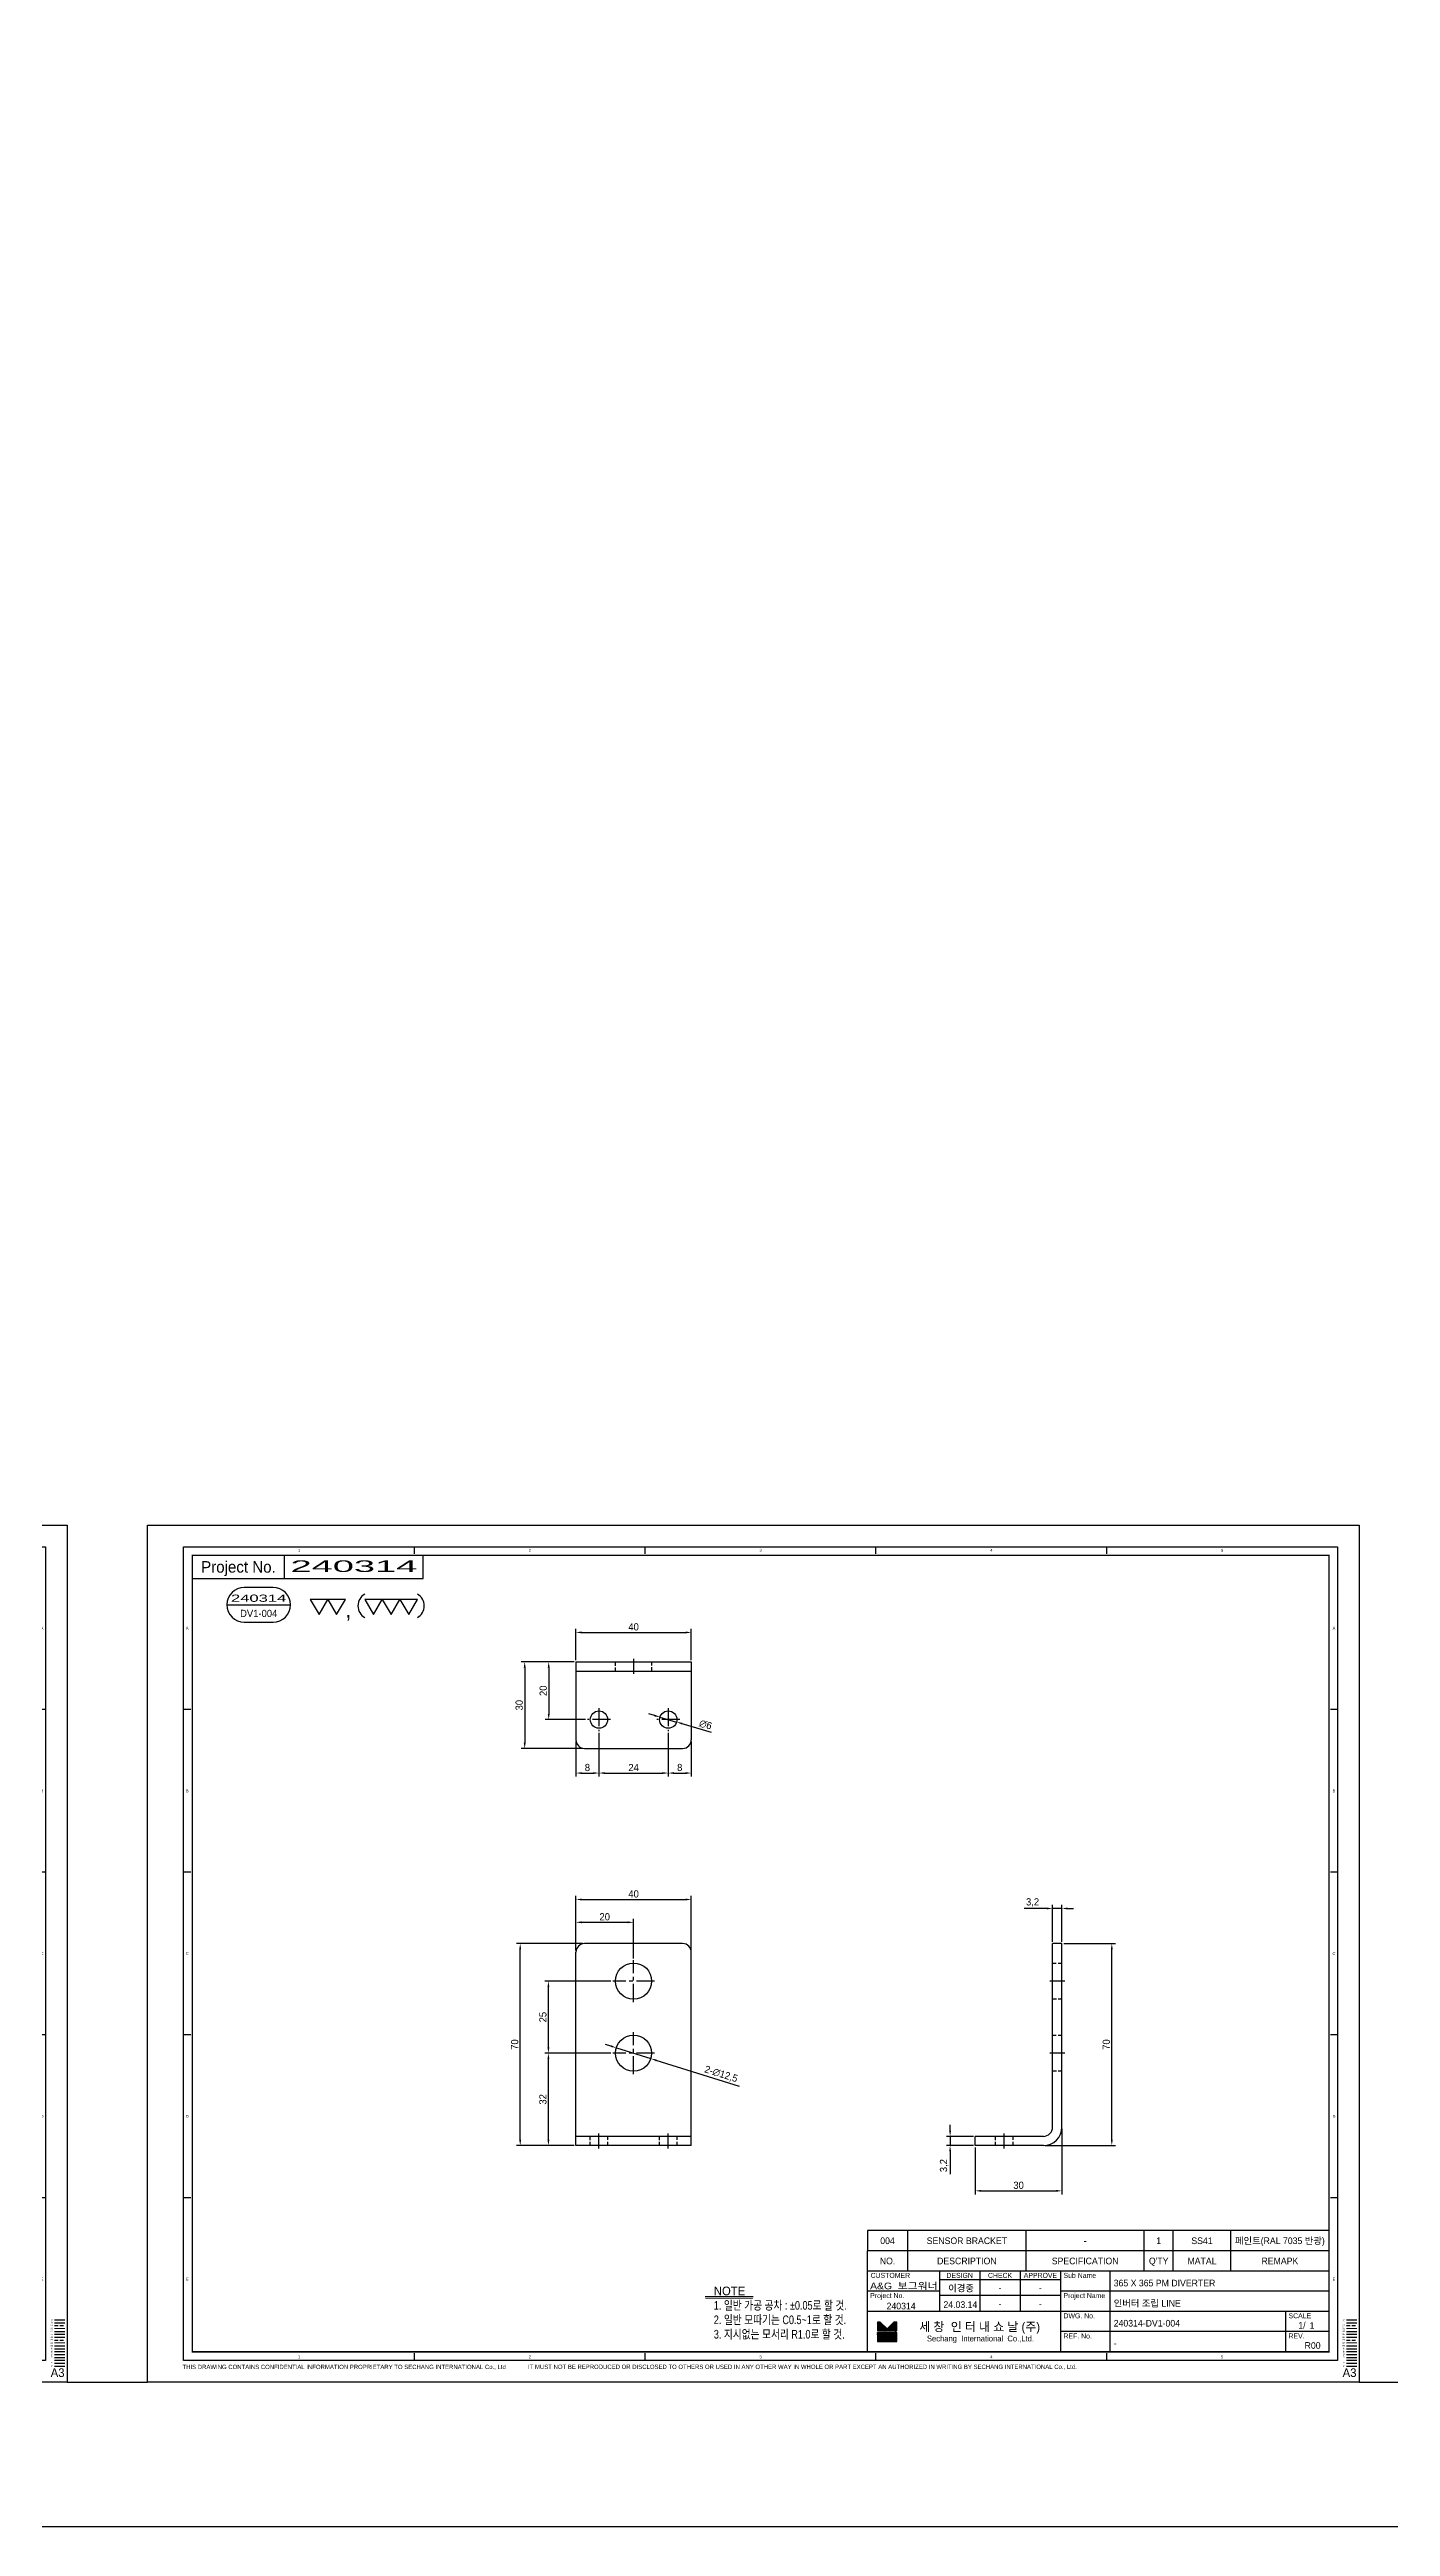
# Model space of a CAD drawing. Header units: inches. Extents: x 0 to 77285, y -118 to 40065.
# Drawn here: x 72812 to 73277, y 24867 to 25726 of the extents above; entities that cross this region are included whole.
import ezdxf
from ezdxf.enums import TextEntityAlignment as Align

# ---------------------------------------------------------------- set-up
doc = ezdxf.new("R2010")
doc.units = ezdxf.units.IN
doc.header["$LTSCALE"] = 5
doc.header["$MEASUREMENT"] = 0
for name, pattern in [('CENTER', [2, 1.25, -0.25, 0.25, -0.25]), ('HIDDEN', [0.375, 0.25, -0.125]), ('PHANTOM', [2.5, 1.25, -0.25, 0.25, -0.25, 0.25, -0.25])]:
    doc.linetypes.add(name, pattern=pattern)
for name, color, linetype in [('11', 1, 'CENTER'), ('22', 2, 'HIDDEN'), ('44', 4, 'Continuous'), ('55', 5, 'Continuous'), ('66', 6, 'PHANTOM'), ('77', 40, 'HIDDEN'), ('99', 181, 'Continuous'), ('A', 8, 'Continuous'), ('B', 123, 'Continuous'), ('D', 3, 'Continuous'), ('G', 231, 'Continuous'), ('T', 3, 'Continuous'), ('VV', 1, 'Continuous'), ('Y', 60, 'Continuous')]:
    doc.layers.add(name, color=color, linetype=linetype)
doc.layers.add('33', color=3, linetype='PHANTOM', lineweight=9)
doc.layers.add('88', color=35, linetype='Continuous', lineweight=5)
doc.styles.add('SCI', font='')
doc.styles.get('SCI').set_extended_font_data('Gulim')
doc.dimstyles.new('SCH', dxfattribs={"dimtxt": 2.5, "dimasz": 2, "dimexe": 1.25, "dimexo": 0.625, "dimtad": 1, "dimdec": 8, "dimtxsty": 'SCI', "dimcen": 2.5, "dimclrd": 4, "dimclre": 4, "dimclrt": 7, "dimadec": 8, "dimazin": 2, "dimtfac": 1, "dimtdec": 8, "dimtmove": 0, "dimatfit": 3, "dimfxl": 1, "dimarcsym": 0})

# ---------------------------------------------------------------- blocks, each defined once
blk = doc.blocks.new('A$C4cbbdcd7')
for p, q in [((0, -20), (0, 20)), ((0, 20), (27, 20, 0)), ((3.2, -20), (3.2, 20)), ((30, -17, 0), (30, 17, 0)), ((0, -20), (27, -20, 0))]:
    blk.add_line(p, q)
for centre in [(20, 12, 0), (20, -12, 0)]:
    blk.add_circle(centre, 3)
for centre, start, end in [((27, 17), 0, 90), ((27, -17), 270, 0)]:
    blk.add_arc(centre, 3, start, end)
at = {"layer": '11'}
for p, q in [((16, 12, 0), (24, 12, 0)), ((20, 16, 0), (20, 8, 0)), ((-1, 0), (4.2, 0)), ((20, -8, 0), (20, -16, 0)), ((16, -12, 0), (24, -12, 0))]:
    blk.add_line(p, q, dxfattribs=at)
at = {"layer": '22'}
for p, q in [((0, 6.25), (3.2, 6.25)), ((3.2, -6.25), (0, -6.25))]:
    blk.add_line(p, q, dxfattribs=at)
blk = doc.blocks.new('A$C4762031a')
for p, q in [((-20, 0), (20, 0)), ((-20, 0), (-20, -67)), ((20, 0), (20, -67)), ((-20, -3.2), (20, -3.2)), ((-17, -70), (17, -70))]:
    blk.add_line(p, q)
for centre in [(0, -32), (0, -57)]:
    blk.add_circle(centre, 6.25)
for centre, start, end in [((-17, -67), 180, 270), ((17, -67), 270, 0)]:
    blk.add_arc(centre, 3, start, end)
at = {"layer": '11'}
for p, q in [((-12, 1), (-12, -4.2)), ((12, 1), (12, -4.2)), ((0, -24.75), (0, -39.25)), ((-7.25, -32), (7.25, -32)), ((0, -49.75), (0, -64.25)), ((-7.25, -57), (7.25, -57))]:
    blk.add_line(p, q, dxfattribs=at)
at = {"layer": '22'}
for p, q in [((-15, -3.2), (-15, 0)), ((-9, 0), (-9, -3.2)), ((9, -3.2), (9, 0)), ((15, 0), (15, -3.2))]:
    blk.add_line(p, q, dxfattribs=at)
blk = doc.blocks.new('J2')
for p, q in [((0, 2.25), (-2.6, 2.25)), ((-2.6, 2.25), (-1.3, 0)), ((-1.3, 0), (0, 2.25)), ((2.6, 2.25), (0, 2.25)), ((0, 2.25), (1.3, 0)), ((1.3, 0), (2.6, 2.25))]:
    blk.add_line(p, q)
blk = doc.blocks.new('J3')
for p, q in [((-3.9, 2.25), (-2.6, 0)), ((-1.3, 2.25), (-3.9, 2.25)), ((-2.6, 0), (-1.3, 2.25)), ((-1.3, 2.25), (0, 0)), ((1.3, 2.25), (-1.3, 2.25)), ((0, 0), (1.3, 2.25)), ((1.3, 2.25), (2.6, 0)), ((3.9, 2.25), (1.3, 2.25)), ((2.6, 0), (3.9, 2.25))]:
    blk.add_line(p, q)
blk = doc.blocks.new('A$C645fd8c3')
at = {"linetype": 'Continuous'}
h = blk.add_hatch(dxfattribs=at)
h.set_pattern_fill('ANSI31', color=5, scale=0.563055, style=0)
h.set_pattern_definition([(45, (-482.600826, -378.99261), (-0.04976753, 0.04976753), [])])
h.paths.add_polyline_path([(259.73, -279.27), (259.73, -276.17), (258.74, -276.17), (256.35, -278.56), (253.96, -276.17), (252.97, -276.17), (252.97, -279.27)])
h.paths.add_polyline_path([(252.97, -279.83), (252.97, -282.93), (259.73, -282.93), (259.73, -279.83)])
at = {"color": 2}
for p, q in [((12.5, -289.5), (12.5, -7.5)), ((12.5, -7.5), (412.5, -7.5)), ((92.5, -10), (92.5, -7.5)), ((172.5, -10), (172.5, -7.5)), ((252.5, -10), (252.5, -7.5)), ((332.5, -10), (332.5, -7.5)), ((412.5, -7.5), (412.5, -289.5)), ((15, -63.9), (12.5, -63.9)), ((412.5, -63.9), (410, -63.9)), ((15, -120.3), (12.5, -120.3)), ((412.5, -120.3), (410, -120.3)), ((15, -176.7), (12.5, -176.7)), ((412.5, -176.7), (410, -176.7)), ((15, -233.1), (12.5, -233.1)), ((412.5, -233.1), (410, -233.1)), ((412.5, -289.5), (12.5, -289.5)), ((92.5, -289.5), (92.5, -287)), ((172.5, -289.5), (172.5, -287)), ((252.5, -289.5), (252.5, -287)), ((332.5, -289.5), (332.5, -287))]:
    blk.add_line(p, q, dxfattribs=at)
at = {"color": 40}
for p, q in [((47.5, -18.5), (47.5, -10.5)), ((95.5, -18.5), (95.5, -10.5))]:
    blk.add_line(p, q, dxfattribs=at)
at = {"color": 7, "linetype": 'Continuous'}
blk.add_line((27.52, -27.62), (49.52, -27.62), dxfattribs=at)
for p, q in [((409.5, -244.5), (249.5, -244.5)), ((249.5, -244.5), (249.5, -251.5)), ((249.5, -286.5), (249.5, -251.5)), ((409.5, -251.5), (249.5, -251.5)), ((409.5, -258.5), (249.5, -258.5)), ((316.5, -261.5), (274.5, -261.5)), ((316.5, -258.5), (316.5, -286.5)), ((316.5, -267), (274.5, -267)), ((415.59, -275.4), (419.2, -275.4))]:
    blk.add_line(p, q)
at = {"color": 3}
for p, q in [((263.5, -251.5), (263.5, -244.5)), ((304.5, -251.5), (304.5, -244.5)), ((345.5, -251.5), (345.5, -244.5)), ((355.5, -251.5), (355.5, -244.5)), ((375.5, -251.5), (375.5, -244.5)), ((263.5, -258.5), (263.5, -251.5)), ((304.5, -258.5), (304.5, -251.5)), ((345.5, -258.5), (345.5, -251.5)), ((355.5, -258.5), (355.5, -251.5)), ((375.5, -258.5), (375.5, -251.5)), ((274.5, -265.5), (249.5, -265.5)), ((274.5, -258.5), (274.5, -272.5)), ((288.5, -258.5), (288.5, -272.5)), ((302.5, -258.5), (302.5, -272.5)), ((409.58, -265.5), (316.5, -265.5)), ((333.5, -258.5), (333.5, -286.5)), ((409.5, -272.5), (249.5, -272.5)), ((409.58, -279.5), (316.5, -279.5))]:
    blk.add_line(p, q, dxfattribs=at)
at = {"color": 5, "linetype": 'Continuous'}
for p, q in [((252.97, -276.17), (252.97, -279.27)), ((253.96, -276.17), (252.97, -276.17)), ((259.73, -279.27), (252.97, -279.27)), ((252.97, -279.83), (252.97, -282.93)), ((259.73, -279.83), (252.97, -279.83)), ((252.97, -282.93), (259.73, -282.93)), ((253.96, -276.17), (256.35, -278.56)), ((258.74, -276.17), (256.35, -278.56)), ((259.73, -276.17), (258.74, -276.17)), ((259.73, -279.27), (259.73, -276.17)), ((259.73, -282.93), (259.73, -279.83))]:
    blk.add_line(p, q, dxfattribs=at)
at = {"color": 40, "const_width": 0.5}
blk.add_lwpolyline([(15.5, -286.5), (15.5, -10.5), (409.5, -10.5), (409.5, -286.5)], close=True, dxfattribs=at)
at = {"color": 40}
blk.add_lwpolyline([(15.5, -18.5), (95.5, -18.5)], dxfattribs=at)
blk.add_lwpolyline([(33.52, -21.62, 1), (33.52, -33.62), (43.52, -33.62, 1), (43.52, -21.62)], format="xyb", close=True)
at = {"const_width": 0.257}
blk.add_lwpolyline([(193.31, -268.04), (209.91, -268.04)], dxfattribs=at)
at = {"color": 3}
blk.add_lwpolyline([(193.31, -267.35), (209.91, -267.35)], dxfattribs=at)
for centre, start, end in [((77.61, -27.99), 120, 240), ((91.22, -27.99), 300, 60)]:
    blk.add_arc(centre, 4.69, start, end)
at = {"layer": '11'}
blk.add_line((415.59, -276.4), (419.2, -276.4), dxfattribs=at)
at = {"layer": '22'}
blk.add_line((415.59, -277.4), (419.2, -277.4), dxfattribs=at)
at = {"layer": '33'}
blk.add_line((415.59, -278.4), (419.2, -278.4), dxfattribs=at)
at = {"layer": '44'}
blk.add_line((415.59, -279.4), (419.2, -279.4), dxfattribs=at)
at = {"layer": '55'}
blk.add_line((415.59, -280.4), (419.2, -280.4), dxfattribs=at)
at = {"layer": '66'}
blk.add_line((415.59, -281.4), (419.2, -281.4), dxfattribs=at)
at = {"layer": '77'}
blk.add_line((415.59, -282.4), (419.2, -282.4), dxfattribs=at)
at = {"layer": '88'}
blk.add_line((415.59, -283.4), (419.2, -283.4), dxfattribs=at)
at = {"layer": '99'}
blk.add_line((415.59, -284.4), (419.2, -284.4), dxfattribs=at)
at = {"layer": 'A'}
blk.add_line((415.59, -285.4), (419.2, -285.4), dxfattribs=at)
at = {"layer": 'B'}
blk.add_line((415.59, -286.4), (419.2, -286.4), dxfattribs=at)
at = {"layer": 'D'}
blk.add_line((415.59, -287.4), (419.2, -287.4), dxfattribs=at)
at = {"layer": 'Defpoints', "color": 1}
blk.add_lwpolyline([(0, -297), (0, 0), (420, 0), (420, -297)], close=True, dxfattribs=at)
at = {"layer": 'G'}
blk.add_line((415.59, -288.4), (419.2, -288.4), dxfattribs=at)
at = {"layer": 'T'}
for p, q in [((394.5, -272.5), (394.5, -286.5)), ((415.59, -289.4), (419.2, -289.4))]:
    blk.add_line(p, q, dxfattribs=at)
at = {"layer": 'VV'}
blk.add_line((415.59, -291.4), (419.2, -291.4), dxfattribs=at)
at = {"layer": 'Y'}
blk.add_line((415.59, -290.4), (419.2, -290.4), dxfattribs=at)
at = {"xscale": 2.34375, "yscale": 2.34375, "zscale": 2.34375}
for name, p in [('J2', (62.5, -31.03)), ('J3', (84.42, -31.03))]:
    blk.add_blockref(name, p, dxfattribs=at)
at = {"color": 2, "style": 'SCI'}
for s, p in [('1', (52.5, -8.75)), ('2', (132.5, -8.75)), ('3', (212.5, -8.75)), ('4', (292.5, -8.75)), ('5', (372.5, -8.75)), ('A', (13.75, -35.7)), ('A', (411.25, -35.7)), ('B', (13.75, -92.1)), ('B', (411.25, -92.1)), ('C', (13.75, -148.5)), ('C', (411.25, -148.5)), ('D', (13.75, -204.9)), ('D', (411.25, -204.9)), ('E', (13.75, -261.3)), ('E', (411.25, -261.3)), ('E', (411.25, -261.3)), ('1', (52.5, -288.25)), ('2', (132.5, -288.25)), ('3', (212.5, -288.25)), ('4', (292.5, -288.25)), ('5', (372.5, -288.25))]:
    blk.add_text(s, height=1, dxfattribs=at).set_placement(p, align=Align.MIDDLE_CENTER)
at = {"style": 'SCI'}
for s, height, p in [('Project No.', 4, (31.5, -14.5)), (',', 5.86, (69.61, -29.14)), ('NO.', 2.308, (256.5, -255)), ('DESCRIPTION', 2.3077, (284, -255)), ('SPECIFICATION', 2.3077, (325, -255)), ("Q'TY", 2.308, (350.5, -255)), ('MATAL', 2.308, (365.5, -255)), ('REMAPK', 2.308, (392.5, -255)), ('DESIGN', 1.731, (281.5, -260)), ('이경중', 2.308, (282, -264.44)), ('CHECK', 1.731, (295.5, -260)), ('-', 2.31, (295.5, -264.25)), ('APPROVE', 1.731, (309.5, -260)), ('-', 2.31, (309.5, -264.25)), ('세 창  인 터 내 쇼 날 (주)', 3.0296, (288.44, -277.82)), ('Sechang  International  Co.,Ltd.', 2.0198, (288.72, -281.87)), ('0', 0.6, (414.6, -275.37))]:
    blk.add_text(s, height=height, dxfattribs=at).set_placement(p, align=Align.MIDDLE_CENTER)
for s, height, p in [('Project No.', 1.7308, (250.5, -267)), ('CUSTOMER', 1.731, (250.65, -260)), ('Sub Name', 1.731, (317.5, -260)), ('Project Name', 1.7308, (317.5, -267)), ('DWG. No.', 1.731, (317.5, -274)), ('SCALE', 1.731, (395.5, -274)), ('REF. No.', 1.731, (317.5, -281)), ('REV.', 1.731, (395.5, -281))]:
    blk.add_text(s, height=height, dxfattribs=at).set_placement(p, align=Align.MIDDLE_LEFT)
at = {"color": 40, "style": 'SCI'}
for s, height, p in [('-', 2.31, (295.5, -269.75)), ('-', 2.31, (309.5, -269.75)), ('1/', 2.308, (400.15, -277.29))]:
    blk.add_text(s, height=height, dxfattribs=at).set_placement(p, align=Align.MIDDLE_CENTER)
at = {"color": 3, "linetype": 'Continuous', "style": 'SCI'}
for s, p in [('THIS DRAWING CONTAINS CONFIDENTIAL INFORMATION PROPRIETARY TO SECHANG INTERNATIONAL Co., Ltd  ', (12.11, -292.46)), ('IT MUST NOT BE REPRODUCED OR DISCLOSED TO OTHERS OR USED IN ANY OTHER WAY IN WHOLE OR PART EXCEPT AN AUTHORIZED IN WRITING BY SECHANG INTERNATIONAL Co., Ltd.', (131.88, -292.43))]:
    blk.add_text(s, height=1.5, dxfattribs=at).set_placement(p)
at = {"color": 2, "style": 'SCI'}
blk.add_text('A3', height=3, dxfattribs=at).set_placement((419.05, -296.11), align=Align.BOTTOM_RIGHT)
at = {"color": 40, "insert": (196.28, -263.89), "char_height": 3, "attachment_point": 1, "style": 'SCI'}
blk.add_mtext_dynamic_manual_height_columns('NOTE{\\W0.8;\\P1. 일반 가공 공차 : %%P0.05로 할 것.\\P2. 일반 모따기는 C0.5~1로 할 것.\\P3. 지시없는 모서리 R1.0로 할 것.}', width=205.982, gutter_width=1.29, heights=[0], dxfattribs=at)
at = {"layer": '11', "style": 'SCI'}
blk.add_text('11', height=0.6, dxfattribs=at).set_placement((414.6, -276.37), align=Align.MIDDLE_CENTER)
at = {"layer": '22', "style": 'SCI'}
blk.add_text('22', height=0.6, dxfattribs=at).set_placement((414.6, -277.37), align=Align.MIDDLE_CENTER)
at = {"layer": '33', "style": 'SCI'}
blk.add_text('33', height=0.6, dxfattribs=at).set_placement((414.6, -278.37), align=Align.MIDDLE_CENTER)
at = {"layer": '44', "style": 'SCI'}
blk.add_text('44', height=0.6, dxfattribs=at).set_placement((414.6, -279.37), align=Align.MIDDLE_CENTER)
at = {"layer": '55', "style": 'SCI'}
blk.add_text('55', height=0.6, dxfattribs=at).set_placement((414.6, -280.37), align=Align.MIDDLE_CENTER)
at = {"layer": '66', "style": 'SCI'}
blk.add_text('66', height=0.6, dxfattribs=at).set_placement((414.6, -281.37), align=Align.MIDDLE_CENTER)
at = {"layer": '77', "style": 'SCI'}
blk.add_text('77', height=0.6, dxfattribs=at).set_placement((414.6, -282.37), align=Align.MIDDLE_CENTER)
at = {"layer": '88', "style": 'SCI'}
blk.add_text('88', height=0.6, dxfattribs=at).set_placement((414.6, -283.37), align=Align.MIDDLE_CENTER)
at = {"layer": '99', "style": 'SCI'}
blk.add_text('99', height=0.6, dxfattribs=at).set_placement((414.6, -284.37), align=Align.MIDDLE_CENTER)
at = {"layer": 'A', "style": 'SCI'}
blk.add_text('A', height=0.6, dxfattribs=at).set_placement((414.6, -285.37), align=Align.MIDDLE_CENTER)
at = {"layer": 'B', "style": 'SCI'}
blk.add_text('B', height=0.6, dxfattribs=at).set_placement((414.6, -286.37), align=Align.MIDDLE_CENTER)
at = {"layer": 'D', "style": 'SCI'}
blk.add_text('D', height=0.6, dxfattribs=at).set_placement((414.6, -287.37), align=Align.MIDDLE_CENTER)
at = {"layer": 'G', "style": 'SCI'}
blk.add_text('G', height=0.6, dxfattribs=at).set_placement((414.6, -288.37), align=Align.MIDDLE_CENTER)
at = {"layer": 'T', "style": 'SCI'}
blk.add_text('T', height=0.6, dxfattribs=at).set_placement((414.6, -289.37), align=Align.MIDDLE_CENTER)
at = {"layer": 'VV', "style": 'SCI'}
blk.add_text('V', height=0.6, dxfattribs=at).set_placement((414.6, -291.37), align=Align.MIDDLE_CENTER)
at = {"layer": 'Y', "style": 'SCI'}
blk.add_text('Y', height=0.6, dxfattribs=at).set_placement((414.6, -290.37), align=Align.MIDDLE_CENTER)
blk = doc.blocks.new('A$C6a460ffd')
for p, q in [((4.8, 51.5), (28.4, 51.5)), ((28.4, 51.5), (28.4, 48.3)), ((-1.6, 45.1), (-1.6, -18.5)), ((1.6, 45.1), (1.6, -18.5)), ((4.8, 48.3), (28.4, 48.3)), ((-1.6, -18.5), (1.6, -18.5))]:
    blk.add_line(p, q)
for radius in [6.4, 3.2]:
    blk.add_arc((4.8, 45.1), radius, 90, 180)
at = {"layer": '11'}
for p, q in [((18.4, 52.5), (18.4, 47.3)), ((-2.6, 19.5), (2.6, 19.5)), ((-2.6, -5.5), (2.6, -5.5))]:
    blk.add_line(p, q, dxfattribs=at)
at = {"layer": '22'}
for p, q in [((15.4, 48.3), (15.4, 51.5)), ((21.4, 51.5), (21.4, 48.3)), ((-1.6, 25.75), (1.6, 25.75)), ((1.6, 13.25), (-1.6, 13.25)), ((-1.6, 0.75), (1.6, 0.75)), ((1.6, -11.75), (-1.6, -11.75))]:
    blk.add_line(p, q, dxfattribs=at)
blk = doc.blocks.new('*D1863')
at = {"color": 4, "lineweight": -2, "transparency": 16777216}
for p, q in [((73006.34, 25031.37), (72983.43, 25031.37)), ((72984.68, 25001.37), (72984.68, 25029.37)), ((72993.59, 24999.37), (72983.43, 24999.37))]:
    blk.add_line(p, q, dxfattribs=at)
at = {"color": 4, "transparency": 16777216}
for points in [[(72984.35, 25029.37), (72985.02, 25029.37), (72984.68, 25031.37)], [(72984.35, 25001.37), (72985.02, 25001.37), (72984.68, 24999.37)]]:
    blk.add_solid(points, dxfattribs=at)
at = {"layer": 'Defpoints', "color": 0, "transparency": 16777216}
for p in [(72984.68, 25031.37), (73006.96, 25031.37), (72994.21, 24999.37)]:
    blk.add_point(p, dxfattribs=at)
at = {"color": 7, "transparency": 16777216, "insert": (72982.78, 25015.37), "char_height": 2.5, "attachment_point": 5, "rotation": 90, "style": 'SCI'}
blk.add_mtext('32', dxfattribs=at)
blk = doc.blocks.new('*D1864')
at = {"color": 4, "lineweight": -2, "transparency": 16777216}
for p, q in [((73006.34, 25056.37), (72983.43, 25056.37)), ((72984.68, 25033.37), (72984.68, 25054.37)), ((73006.34, 25031.37), (72983.43, 25031.37))]:
    blk.add_line(p, q, dxfattribs=at)
at = {"color": 4, "transparency": 16777216}
for points in [[(72984.35, 25054.37), (72985.02, 25054.37), (72984.68, 25056.37)], [(72984.35, 25033.37), (72985.02, 25033.37), (72984.68, 25031.37)]]:
    blk.add_solid(points, dxfattribs=at)
at = {"layer": 'Defpoints', "color": 0, "transparency": 16777216}
for p in [(72984.68, 25056.37), (73006.96, 25056.37), (73006.96, 25031.37)]:
    blk.add_point(p, dxfattribs=at)
at = {"color": 7, "transparency": 16777216, "insert": (72982.78, 25043.87), "char_height": 2.5, "attachment_point": 5, "rotation": 90, "style": 'SCI'}
blk.add_mtext('25', dxfattribs=at)
blk = doc.blocks.new('*D1865')
at = {"color": 4, "lineweight": -2, "transparency": 16777216}
for p, q in [((72996.59, 25069.37), (72973.66, 25069.37)), ((72974.91, 25001.37), (72974.91, 25067.37)), ((72993.59, 24999.37), (72973.66, 24999.37))]:
    blk.add_line(p, q, dxfattribs=at)
at = {"color": 4, "transparency": 16777216}
for points in [[(72974.57, 25067.37), (72975.24, 25067.37), (72974.91, 25069.37)], [(72974.57, 25001.37), (72975.24, 25001.37), (72974.91, 24999.37)]]:
    blk.add_solid(points, dxfattribs=at)
at = {"layer": 'Defpoints', "color": 0, "transparency": 16777216}
for p in [(72974.91, 25069.37), (72997.21, 25069.37), (72994.21, 24999.37)]:
    blk.add_point(p, dxfattribs=at)
at = {"color": 7, "transparency": 16777216, "insert": (72973, 25034.37), "char_height": 2.5, "attachment_point": 5, "rotation": 90, "style": 'SCI'}
blk.add_mtext('70', dxfattribs=at)
blk = doc.blocks.new('*D1866')
at = {"color": 4, "lineweight": -2, "transparency": 16777216}
for p, q in [((72994.21, 25066.99), (72994.21, 25077.98)), ((72996.21, 25076.73), (73012.21, 25076.73)), ((73014.21, 25064.24), (73014.21, 25077.98))]:
    blk.add_line(p, q, dxfattribs=at)
at = {"color": 4, "transparency": 16777216}
for points in [[(72996.21, 25077.06), (72996.21, 25076.4), (72994.21, 25076.73)], [(73012.21, 25077.06), (73012.21, 25076.4), (73014.21, 25076.73)]]:
    blk.add_solid(points, dxfattribs=at)
at = {"layer": 'Defpoints', "color": 0, "transparency": 16777216}
for p in [(73014.21, 25076.73), (72994.21, 25066.37), (73014.21, 25063.62)]:
    blk.add_point(p, dxfattribs=at)
at = {"color": 7, "transparency": 16777216, "insert": (73004.21, 25078.64), "char_height": 2.5, "attachment_point": 5, "style": 'SCI'}
blk.add_mtext('20', dxfattribs=at)
blk = doc.blocks.new('*D1867')
at = {"color": 4, "lineweight": -2, "transparency": 16777216}
for p, q in [((72994.21, 25066.99), (72994.21, 25085.89)), ((72996.21, 25084.64), (73032.21, 25084.64)), ((73034.21, 25066.99), (73034.21, 25085.89))]:
    blk.add_line(p, q, dxfattribs=at)
at = {"color": 4, "transparency": 16777216}
for points in [[(72996.21, 25084.97), (72996.21, 25084.31), (72994.21, 25084.64)], [(73032.21, 25084.97), (73032.21, 25084.31), (73034.21, 25084.64)]]:
    blk.add_solid(points, dxfattribs=at)
at = {"layer": 'Defpoints', "color": 0, "transparency": 16777216}
for p in [(73034.21, 25084.64), (72994.21, 25066.37), (73034.21, 25066.37)]:
    blk.add_point(p, dxfattribs=at)
at = {"color": 7, "transparency": 16777216, "insert": (73014.21, 25086.55), "char_height": 2.5, "attachment_point": 5, "style": 'SCI'}
blk.add_mtext('40', dxfattribs=at)
blk = doc.blocks.new('*D1868')
at = {"color": 4, "lineweight": -2, "transparency": 16777216}
for p, q in [((73006.34, 25033.83), (73004.43, 25034.43)), ((73008.25, 25033.24), (73020.18, 25029.5)), ((73050.88, 25019.87), (73022.09, 25028.9))]:
    blk.add_line(p, q, dxfattribs=at)
at = {"color": 4, "transparency": 16777216}
for points in [[(73006.44, 25034.15), (73006.24, 25033.52), (73008.25, 25033.24)], [(73022.19, 25029.22), (73021.99, 25028.58), (73020.18, 25029.5)]]:
    blk.add_solid(points, dxfattribs=at)
at = {"layer": 'Defpoints', "color": 0, "transparency": 16777216}
for p in [(73008.25, 25033.24), (73020.18, 25029.5)]:
    blk.add_point(p, dxfattribs=at)
at = {"color": 7, "transparency": 16777216, "insert": (73044.52, 25024.03), "char_height": 2.5, "attachment_point": 5, "rotation": 342.5925, "style": 'SCI'}
blk.add_mtext('2-∅12,5', dxfattribs=at)
blk = doc.blocks.new('*D1869')
at = {"color": 4, "lineweight": -2, "transparency": 16777216}
for p, q in [((72993.59, 25166.97), (72983.54, 25166.97)), ((72984.79, 25164.97), (72984.79, 25148.97)), ((72997.59, 25146.97), (72983.54, 25146.97))]:
    blk.add_line(p, q, dxfattribs=at)
at = {"color": 4, "transparency": 16777216}
for points in [[(72984.45, 25164.97), (72985.12, 25164.97), (72984.79, 25166.97)], [(72984.45, 25148.97), (72985.12, 25148.97), (72984.79, 25146.97)]]:
    blk.add_solid(points, dxfattribs=at)
at = {"layer": 'Defpoints', "color": 0, "transparency": 16777216}
for p in [(72994.21, 25166.97, 0), (72984.79, 25146.97), (72998.21, 25146.97)]:
    blk.add_point(p, dxfattribs=at)
at = {"color": 7, "transparency": 16777216, "insert": (72982.88, 25156.97), "char_height": 2.5, "attachment_point": 5, "rotation": 90, "style": 'SCI'}
blk.add_mtext('20', dxfattribs=at)
blk = doc.blocks.new('*D1870')
at = {"color": 4, "lineweight": -2, "transparency": 16777216}
for p, q in [((72993.59, 25166.97), (72975.21, 25166.97)), ((72976.46, 25164.97), (72976.46, 25138.97)), ((72996.59, 25136.97), (72975.21, 25136.97))]:
    blk.add_line(p, q, dxfattribs=at)
at = {"color": 4, "transparency": 16777216}
for points in [[(72976.13, 25164.97), (72976.79, 25164.97), (72976.46, 25166.97)], [(72976.13, 25138.97), (72976.79, 25138.97), (72976.46, 25136.97)]]:
    blk.add_solid(points, dxfattribs=at)
at = {"layer": 'Defpoints', "color": 0, "transparency": 16777216}
for p in [(72994.21, 25166.97, 0), (72976.46, 25136.97), (72997.21, 25136.97)]:
    blk.add_point(p, dxfattribs=at)
at = {"color": 7, "transparency": 16777216, "insert": (72974.55, 25151.97), "char_height": 2.5, "attachment_point": 5, "rotation": 90, "style": 'SCI'}
blk.add_mtext('30', dxfattribs=at)
blk = doc.blocks.new('*D1871')
at = {"color": 4, "lineweight": -2, "transparency": 16777216}
for p, q in [((72994.21, 25139.35), (72994.21, 25127.2)), ((73002.21, 25142.35), (73002.21, 25127.2)), ((72996.21, 25128.45), (73000.21, 25128.45))]:
    blk.add_line(p, q, dxfattribs=at)
at = {"color": 4, "transparency": 16777216}
for points in [[(72996.21, 25128.78), (72996.21, 25128.12), (72994.21, 25128.45)], [(73000.21, 25128.78), (73000.21, 25128.12), (73002.21, 25128.45)]]:
    blk.add_solid(points, dxfattribs=at)
at = {"layer": 'Defpoints', "color": 0, "transparency": 16777216}
for p in [(72994.21, 25139.97), (73002.21, 25142.97), (73002.21, 25128.45)]:
    blk.add_point(p, dxfattribs=at)
at = {"color": 7, "transparency": 16777216, "insert": (72998.21, 25130.36), "char_height": 2.5, "attachment_point": 5, "style": 'SCI'}
blk.add_mtext('8', dxfattribs=at)
blk = doc.blocks.new('*D1872')
at = {"color": 4, "lineweight": -2, "transparency": 16777216}
for p, q in [((73002.21, 25142.35), (73002.21, 25127.2)), ((73026.21, 25142.35), (73026.21, 25127.2)), ((73004.21, 25128.45), (73024.21, 25128.45))]:
    blk.add_line(p, q, dxfattribs=at)
at = {"color": 4, "transparency": 16777216}
for points in [[(73004.21, 25128.78), (73004.21, 25128.12), (73002.21, 25128.45)], [(73024.21, 25128.78), (73024.21, 25128.12), (73026.21, 25128.45)]]:
    blk.add_solid(points, dxfattribs=at)
at = {"layer": 'Defpoints', "color": 0, "transparency": 16777216}
for p in [(73002.21, 25142.97), (73026.21, 25142.97), (73026.21, 25128.45)]:
    blk.add_point(p, dxfattribs=at)
at = {"color": 7, "transparency": 16777216, "insert": (73014.21, 25130.36), "char_height": 2.5, "attachment_point": 5, "style": 'SCI'}
blk.add_mtext('24', dxfattribs=at)
blk = doc.blocks.new('*D1873')
at = {"color": 4, "lineweight": -2, "transparency": 16777216}
for p, q in [((73026.21, 25142.35), (73026.21, 25127.2)), ((73034.21, 25139.35), (73034.21, 25127.2)), ((73028.21, 25128.45), (73032.21, 25128.45))]:
    blk.add_line(p, q, dxfattribs=at)
at = {"color": 4, "transparency": 16777216}
for points in [[(73028.21, 25128.78), (73028.21, 25128.12), (73026.21, 25128.45)], [(73032.21, 25128.78), (73032.21, 25128.12), (73034.21, 25128.45)]]:
    blk.add_solid(points, dxfattribs=at)
at = {"layer": 'Defpoints', "color": 0, "transparency": 16777216}
for p in [(73026.21, 25142.97), (73034.21, 25139.97), (73034.21, 25128.45)]:
    blk.add_point(p, dxfattribs=at)
at = {"color": 7, "transparency": 16777216, "insert": (73030.21, 25130.36), "char_height": 2.5, "attachment_point": 5, "style": 'SCI'}
blk.add_mtext('8', dxfattribs=at)
blk = doc.blocks.new('*D1874')
at = {"color": 4, "lineweight": -2, "transparency": 16777216}
for p, q in [((72994.21, 25167.6), (72994.21, 25178.43)), ((72996.21, 25177.18), (73032.21, 25177.18)), ((73034.21, 25167.6), (73034.21, 25178.43))]:
    blk.add_line(p, q, dxfattribs=at)
at = {"color": 4, "transparency": 16777216}
for points in [[(72996.21, 25177.51), (72996.21, 25176.84), (72994.21, 25177.18)], [(73032.21, 25177.51), (73032.21, 25176.84), (73034.21, 25177.18)]]:
    blk.add_solid(points, dxfattribs=at)
at = {"layer": 'Defpoints', "color": 0, "transparency": 16777216}
for p in [(73034.21, 25177.18), (72994.21, 25166.97, 0), (73034.21, 25166.97, 0)]:
    blk.add_point(p, dxfattribs=at)
at = {"color": 7, "transparency": 16777216, "insert": (73014.21, 25179.09), "char_height": 2.5, "attachment_point": 5, "style": 'SCI'}
blk.add_mtext('40', dxfattribs=at)
blk = doc.blocks.new('*D1875')
at = {"color": 4, "lineweight": -2, "transparency": 16777216}
for p, q in [((73021.42, 25148.39), (73019.5, 25148.95)), ((73023.34, 25147.82), (73029.09, 25146.13)), ((73041.24, 25142.55), (73031.01, 25145.56))]:
    blk.add_line(p, q, dxfattribs=at)
at = {"color": 4, "transparency": 16777216}
for points in [[(73021.51, 25148.71), (73021.32, 25148.07), (73023.34, 25147.82)], [(73031.11, 25145.88), (73030.92, 25145.24), (73029.09, 25146.13)]]:
    blk.add_solid(points, dxfattribs=at)
at = {"layer": 'Defpoints', "color": 0, "transparency": 16777216}
for p in [(73023.34, 25147.82), (73029.09, 25146.13)]:
    blk.add_point(p, dxfattribs=at)
at = {"color": 7, "transparency": 16777216, "insert": (73039.15, 25145.22), "char_height": 2.5, "attachment_point": 5, "rotation": 343.60139, "style": 'SCI'}
blk.add_mtext('∅6', dxfattribs=at)
blk = doc.blocks.new('*D1876')
at = {"color": 4, "lineweight": -2, "transparency": 16777216}
for p, q in [((73132.04, 25002.57), (73122.67, 25002.57)), ((73123.92, 25004.57), (73123.92, 25006.57)), ((73123.92, 25002.57), (73123.92, 24999.37)), ((73132.04, 24999.37), (73122.67, 24999.37)), ((73123.92, 24997.37), (73123.92, 24989.47))]:
    blk.add_line(p, q, dxfattribs=at)
at = {"color": 4, "transparency": 16777216}
for points in [[(73123.59, 25004.57), (73124.26, 25004.57), (73123.92, 25002.57)], [(73123.59, 24997.37), (73124.26, 24997.37), (73123.92, 24999.37)]]:
    blk.add_solid(points, dxfattribs=at)
at = {"layer": 'Defpoints', "color": 0, "transparency": 16777216}
for p in [(73132.66, 25002.57, 0), (73123.92, 24999.37), (73132.66, 24999.37, 0)]:
    blk.add_point(p, dxfattribs=at)
at = {"color": 7, "transparency": 16777216, "insert": (73121.86, 24992.42), "char_height": 2.5, "attachment_point": 5, "rotation": 90, "style": 'SCI'}
blk.add_mtext('3,2', dxfattribs=at)
blk = doc.blocks.new('*D1877')
at = {"color": 4, "lineweight": -2, "transparency": 16777216}
for p, q in [((73162.66, 25005.14), (73162.66, 24982.43)), ((73132.66, 24998.74), (73132.66, 24982.43)), ((73134.66, 24983.68), (73160.66, 24983.68))]:
    blk.add_line(p, q, dxfattribs=at)
at = {"color": 4, "transparency": 16777216}
for points in [[(73134.66, 24984.01), (73134.66, 24983.35), (73132.66, 24983.68)], [(73160.66, 24984.01), (73160.66, 24983.35), (73162.66, 24983.68)]]:
    blk.add_solid(points, dxfattribs=at)
at = {"layer": 'Defpoints', "color": 0, "transparency": 16777216}
for p in [(73162.66, 25005.77, 0), (73132.66, 24999.37, 0), (73162.66, 24983.68)]:
    blk.add_point(p, dxfattribs=at)
at = {"color": 7, "transparency": 16777216, "insert": (73147.66, 24985.59), "char_height": 2.5, "attachment_point": 5, "style": 'SCI'}
blk.add_mtext('30', dxfattribs=at)
blk = doc.blocks.new('*D1878')
at = {"color": 4, "lineweight": -2, "transparency": 16777216}
for p, q in [((73163.29, 25069.37), (73181.23, 25069.37)), ((73179.98, 25001.37), (73179.98, 25067.37)), ((73156.89, 24999.37), (73181.23, 24999.37))]:
    blk.add_line(p, q, dxfattribs=at)
at = {"color": 4, "transparency": 16777216}
for points in [[(73179.64, 25067.37), (73180.31, 25067.37), (73179.98, 25069.37)], [(73179.64, 25001.37), (73180.31, 25001.37), (73179.98, 24999.37)]]:
    blk.add_solid(points, dxfattribs=at)
at = {"layer": 'Defpoints', "color": 0, "transparency": 16777216}
for p in [(73162.66, 25069.37, 0), (73179.98, 25069.37), (73156.26, 24999.37, 0)]:
    blk.add_point(p, dxfattribs=at)
at = {"color": 7, "transparency": 16777216, "insert": (73178.07, 25034.37), "char_height": 2.5, "attachment_point": 5, "rotation": 90, "style": 'SCI'}
blk.add_mtext('70', dxfattribs=at)
blk = doc.blocks.new('*D1879')
at = {"color": 4, "lineweight": -2, "transparency": 16777216}
for p, q in [((73157.46, 25081.53), (73149.56, 25081.53)), ((73159.46, 25069.99), (73159.46, 25082.78)), ((73162.66, 25081.53), (73159.46, 25081.53)), ((73162.66, 25069.99), (73162.66, 25082.78)), ((73164.66, 25081.53), (73166.66, 25081.53))]:
    blk.add_line(p, q, dxfattribs=at)
at = {"color": 4, "transparency": 16777216}
for points in [[(73157.46, 25081.86), (73157.46, 25081.19), (73159.46, 25081.53)], [(73164.66, 25081.86), (73164.66, 25081.19), (73162.66, 25081.53)]]:
    blk.add_solid(points, dxfattribs=at)
at = {"layer": 'Defpoints', "color": 0, "transparency": 16777216}
for p in [(73159.46, 25081.53), (73159.46, 25069.37, 0), (73162.66, 25069.37, 0)]:
    blk.add_point(p, dxfattribs=at)
at = {"color": 7, "transparency": 16777216, "insert": (73152.51, 25083.59), "char_height": 2.5, "attachment_point": 5, "style": 'SCI'}
blk.add_mtext('3,2', dxfattribs=at)

msp = doc.modelspace()

# ---------------------------------------------------------------- linework, layer by layer
msp.add_lwpolyline([(71242.24907534, 24867.38723426), (75624.6909504, 24867.38723426), (75624.6909504, 26583.94407367), (71242.24907534, 26583.94407367)], close=True)
at = {"layer": 'Defpoints'}
for p, q in [((72817.90624641, 24917.38723426), (72845.73483194, 24917.38723426)), ((73265.73483194, 24917.38723426), (73293.56341748, 24917.38723426))]:
    msp.add_line(p, q, dxfattribs=at)

# ---------------------------------------------------------------- block references
at = {"color": 3}
for p in [(72397.90624641, 25214.38723426), (72845.73483194, 25214.38723426)]:
    msp.add_blockref('A$C645fd8c3', p, dxfattribs=at)
for name, p, rotation in [('A$C4cbbdcd7', (73014.21456523, 25166.97380686, 0), 270), ('A$C4762031a', (73014.21456523, 24999.3667154), 180), ('A$C6a460ffd', (73161.06417404, 25050.8667154, 0.00000001), 180)]:
    msp.add_blockref(name, p, dxfattribs=dict(rotation=rotation))

# ---------------------------------------------------------------- texts
at = {"style": 'SCI'}
for height, width, p, p2 in [(4, 2.339307, (72895.28742957, 25198.13670337), (72939.24522252, 25198.13670337)), (2.5, 1.63101, (72874.65800429, 25187.79605121), (72893.81314405, 25187.79605121))]:
    msp.add_text('240314', height=height, dxfattribs=dict(at, width=width)).set_placement(p, p2, align=Align.FIT)
for s, height, p in [('DV1-004', 2.5, (72884.25870837, 25183.76785215)), ('004', 2.307692308, (73102.23483194, 24966.38723426)), ('SENSOR BRACKET', 2.3076923077, (73129.73483194, 24966.38724252)), ('1', 2.30769231, (73196.23483194, 24966.38723426)), ('SS41', 2.307692308, (73211.23483194, 24966.38723426)), ('페인트(RAL 7035 반광)', 2.3076923077, (73238.23483194, 24966.38723426)), ('-', 2.30769231, (73170.73483194, 24966.38723426))]:
    msp.add_text(s, height=height, dxfattribs=at).set_placement(p, align=Align.MIDDLE_CENTER)
at = {"color": 40, "style": 'SCI', "width": 1.12551}
msp.add_text('A&G_보그워너', height=2.307692308, dxfattribs=at).set_placement((73096.19233003, 24949.58285734), (73119.57521697, 24949.58285734), align=Align.FIT)
at = {"color": 40, "style": 'SCI'}
for s, height, p in [('365 X 365 PM DIVERTER', 2.3076923077, (73180.6305524, 24951.73338811)), ('인버터 조립 LINE', 2.3076923077, (73180.6305524, 24944.73338811)), ('240314-DV1-004', 2.3076923077, (73180.6305524, 24937.81031118)), ('1', 2.30769231, (73248.52543822, 24937.02184965)), ('-', 2.30769231, (73180.6305524, 24930.88723426))]:
    msp.add_text(s, height=height, dxfattribs=at).set_placement(p, align=Align.MIDDLE_LEFT)
for s, p in [('240314', (73106.94468786, 24943.75261888)), ('24.03.14', (73127.47774703, 24944.27184965)), ('R00', (73249.58098579, 24930.09877272))]:
    msp.add_text(s, height=2.307692308, dxfattribs=at).set_placement(p, align=Align.MIDDLE_CENTER)

# ---------------------------------------------------------------- dimensions: what is measured, and where the dimension line sits
for base, p1, p2, override, picture, middle in [((73034.2145652343, 25177.1776967314), (72994.2145652343, 25166.9738068577, 0.0000000019), (73034.2145652343, 25166.9738068577, 0.0000000019), {"dimcen": 1}, '*D1874', (73014.2145652343, 25179.0859856795)), ((73002.2145652343, 25128.4496196193), (72994.2145652343, 25139.9738068577), (73002.2145652343, 25142.9738068577), {"dimcen": 1}, '*D1871', (72998.2145652343, 25130.35624412)), ((73026.2145652343, 25128.4496196193), (73002.2145652343, 25142.9738068577), (73026.2145652343, 25142.9738068577), {"dimcen": 1, "dimtmove": 1}, '*D1872', (73014.2145652343, 25130.3579085674)), ((73034.2145652343, 25128.4496196193), (73026.2145652343, 25142.9738068577), (73034.2145652343, 25139.9738068577), {"dimcen": 1, "dimtmove": 1}, '*D1873', (73030.2145652343, 25130.35624412)), ((73034.2145652343, 25084.6412797061), (72994.2145652343, 25066.3667153988), (73034.2145652343, 25066.3667153988), {"dimcen": 1}, '*D1867', (73014.2145652343, 25086.5495686541)), ((73014.2145652343, 25076.7290391924), (72994.2145652343, 25066.3667153988), (73014.2145652343, 25063.6167153988), {"dimcen": 1}, '*D1866', (73004.2145652343, 25078.6356636931)), ((73159.46417404, 25081.52789741), (73162.66417404, 25069.3667154, 0.00000001), (73159.46417404, 25069.3667154, 0.00000001), {"dimcen": 1}, '*D1879', (73152.51394102, 25083.58931552)), ((73162.6641740427, 24983.6790736069), (73132.6641740427, 24999.3667153988, 0.0000000095), (73162.6641740427, 25005.7667153988, 0.0000000095), {"dimcen": 1}, '*D1877', (73147.6641740427, 24985.5856981076))]:
    dim = msp.add_linear_dim(base=base, p1=p1, p2=p2, dimstyle='SCH', override=override)
    dim.commit()
    dim.dimension.update_dxf_attribs({"geometry": picture, "text_midpoint": middle})
for base, p1, p2, override, picture, middle in [((72976.4606660478, 25136.9738068577), (72994.2145652343, 25166.9738068577, 0.0000000019), (72997.2145652343, 25136.9738068577), {"dimcen": 1}, '*D1870', (72974.5540415471, 25151.9738068577)), ((72984.7865763667, 25146.9738068577), (72994.2145652343, 25166.9738068577, 0.0000000019), (72998.2145652343, 25146.9738068577), {"dimcen": 1}, '*D1869', (72982.879951866, 25156.9738068577)), ((72974.9063482423, 25069.3667153988), (72994.2145652343, 24999.3667153988), (72997.2145652343, 25069.3667153988), {"dimcen": 1}, '*D1865', (72972.9980592942, 25034.3667153988)), ((73179.9764800011, 25069.3667153988), (73156.2641740427, 24999.3667153988, 0.0000000095), (73162.6641740427, 25069.3667153988, 0.0000000095), {"dimcen": 1}, '*D1878', (73178.068191053, 25034.3667153988)), ((72984.6849470243, 25056.3667153988), (73006.9645652343, 25031.3667153988), (73006.9645652343, 25056.3667153988), {"dimcen": 1, "dimtmove": 1}, '*D1864', (72982.7783225236, 25043.8667153988)), ((72984.6849470242, 25031.3667153988), (72994.2145652343, 24999.3667153988), (73006.9645652343, 25031.3667153988), {"dimcen": 1}, '*D1863', (72982.7783225235, 25015.3667153988)), ((73123.92393658, 24999.3667154), (73132.66417404, 25002.5667154, 0.00000001), (73132.66417404, 24999.3667154, 0.00000001), {"dimcen": 1}, '*D1876', (73121.86251847, 24992.41648238))]:
    dim = msp.add_linear_dim(base=base, p1=p1, p2=p2, angle=90, dimstyle='SCH', override=override)
    dim.commit()
    dim.dimension.update_dxf_attribs({"geometry": picture, "text_midpoint": middle})
dim = msp.add_diameter_dim_2p(p1=(73023.3366028235, 25147.8207616155), p2=(73029.0925276451, 25146.1268520998), dimstyle='SCH', override={"dimcen": 1})
dim.commit()
dim.dimension.update_dxf_attribs({"geometry": '*D1875', "text_midpoint": (73038.5985209899, 25143.3293359609), "dimtype": 163})
dim = msp.add_diameter_dim_2p(p1=(73008.2508077789, 25033.2365006844), p2=(73020.1783226896, 25029.4969301133), text='2-<>', dimstyle='SCH', override={"dimcen": 1})
dim.commit()
dim.dimension.update_dxf_attribs({"geometry": '*D1868', "text_midpoint": (73043.8995437082, 25022.0597413363), "dimtype": 163})

doc.saveas('drawing.dxf')
